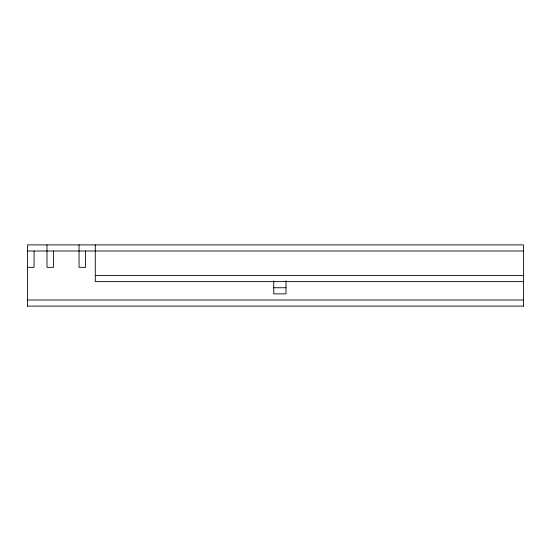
<?xml version="1.0" encoding="UTF-8"?>
<svg xmlns="http://www.w3.org/2000/svg" width="551" height="551" viewBox="0 0 551 551"><rect width="100%" height="100%" fill="white"/><g stroke="black" fill="none" stroke-linecap="round" stroke-linejoin="round"><path stroke-width="0.83" d="M27.55 251.008L523.45 251.008M27.55 267.338L34.079 267.338L34.079 251.008M95.289 275.5L523.45 275.5M523.45 281.623L95.289 281.623L95.289 244.892M273.764 287.746L286.003 287.746M27.55 299.992L523.45 299.992M27.55 306.108L523.45 306.108M523.45 306.108L523.45 244.892L27.55 244.892L27.55 306.108M286.003 280.886L286.003 293.862L273.764 293.869L273.764 280.886M85.577 251.008L85.577 267.338L79.048 267.338L79.048 244.892M53.516 251.008L53.516 267.338L46.987 267.338L46.987 244.892"/></g></svg>
